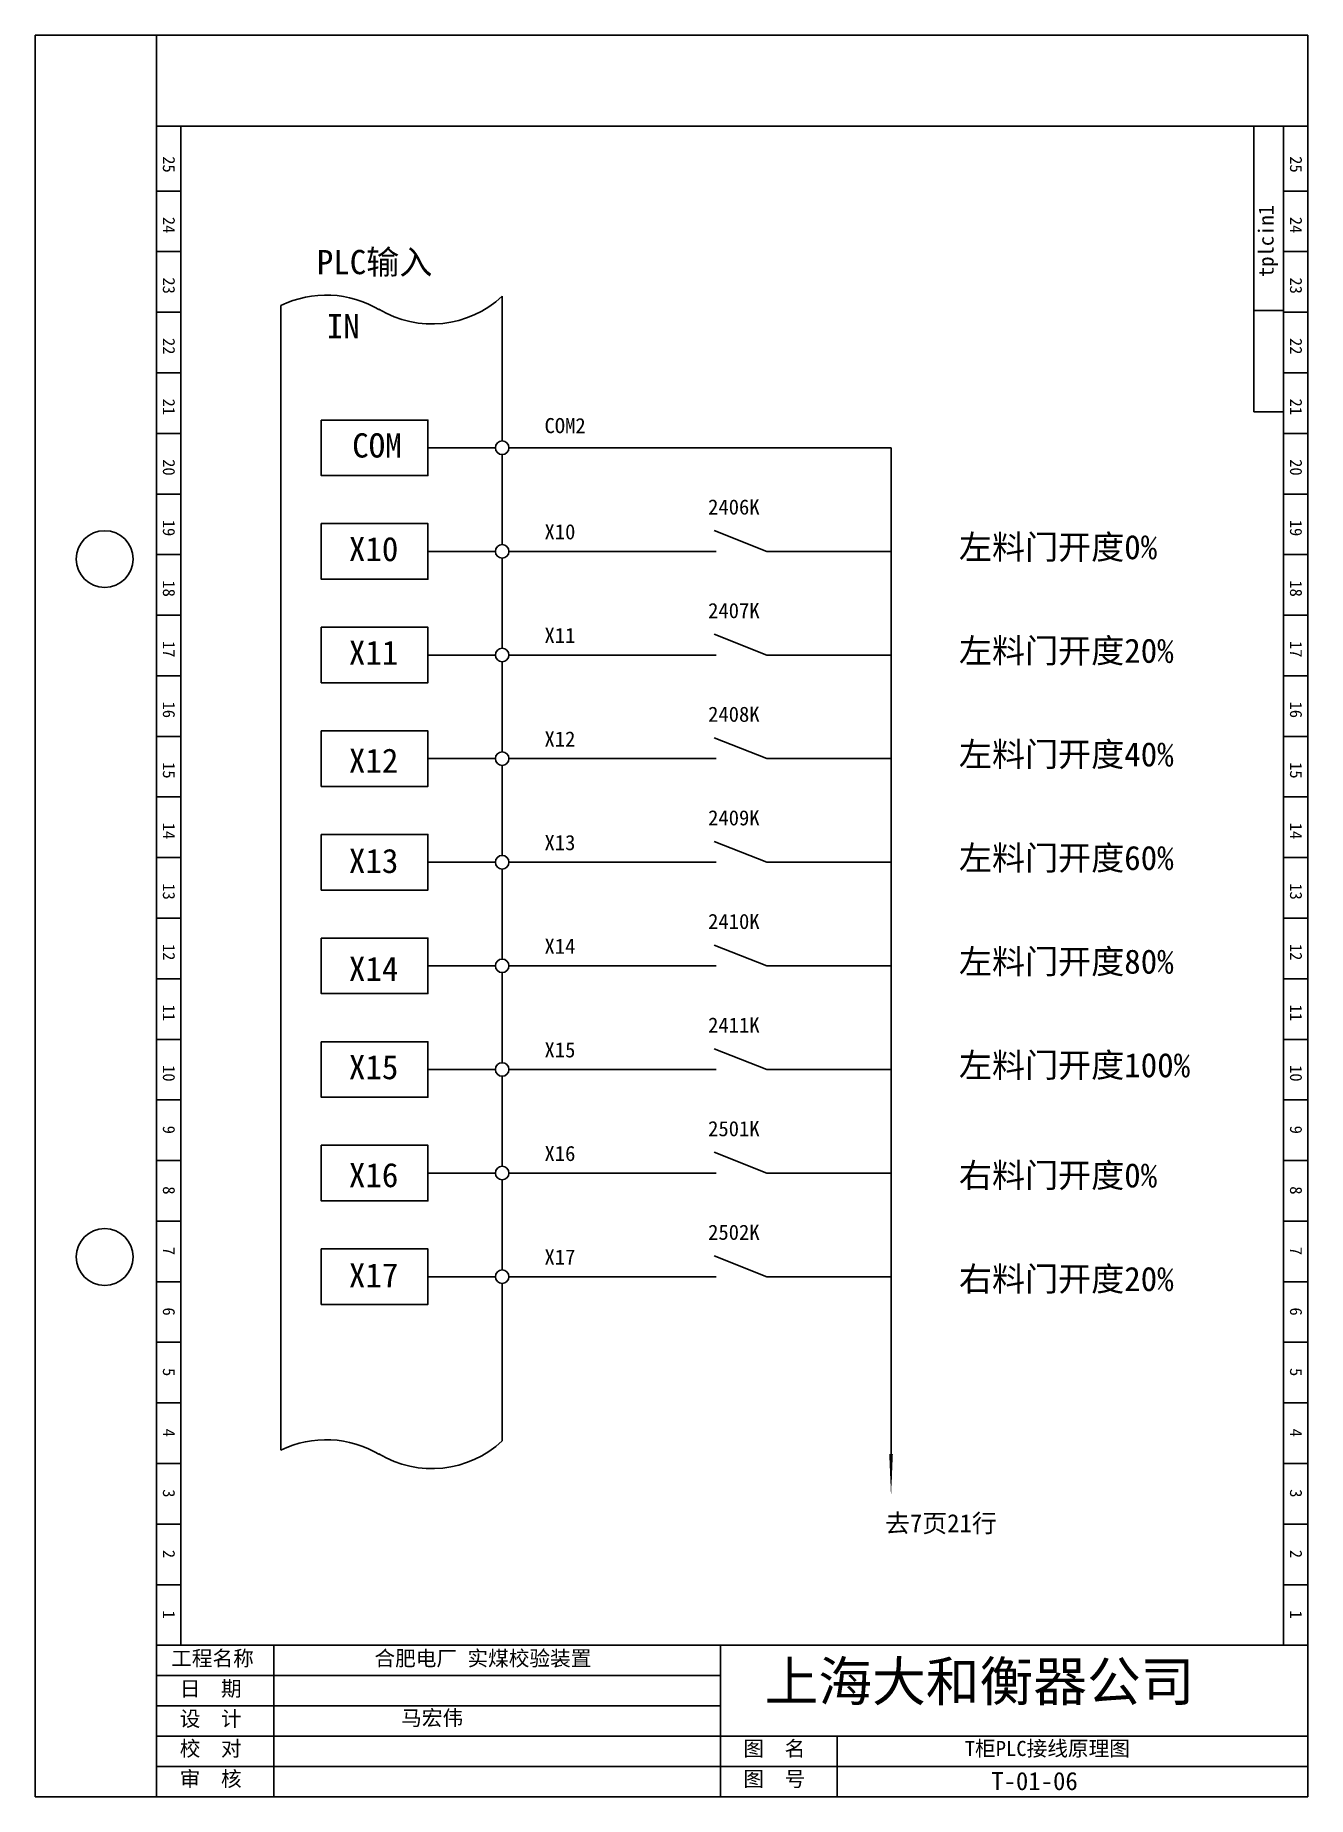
# Model space of a CAD drawing. Extents: x 370 to 580, y -51 to 240.
import ezdxf

# ---------------------------------------------------------------- set-up
doc = ezdxf.new("R2010")
doc.units = 0
doc.header["$LTSCALE"] = 0.5
doc.layers.get('0').update_dxf_attribs({"linetype": 'CONTINUOUS'})

# ---------------------------------------------------------------- blocks, each defined once
blk = doc.blocks.new('A$C1BE90A1B')
at = {"insert": (0.67, 3.86), "char_height": 2.5, "width": 44.7874, "attachment_point": 1}
blk.add_mtext('\\f宋体|b0|i0|c134|p2;T柜PLC接线原理图', dxfattribs=at)
blk = doc.blocks.new('A$C35205E1D')
at = {"insert": (0.21, 3.58), "char_height": 2.5, "width": 20.5327, "attachment_point": 1}
blk.add_mtext('\\f宋体|b0|i0|c134|p2;马宏伟', dxfattribs=at)

msp = doc.modelspace()

# ---------------------------------------------------------------- linework, layer by layer
for p, q in [((369.82, 239.81), (579.82, 239.81)), ((369.82, 239.81), (369.82, -50.91)), ((389.82, 239.81), (389.82, -50.91)), ((579.82, 239.81), (579.82, -50.91)), ((389.82, 224.81), (579.82, 224.81)), ((393.82, 224.81), (393.82, -25.91)), ((570.94, 224.81), (570.94, 177.67)), ((575.82, 224.81), (575.82, -25.91)), ((579.82, 224.81), (579.82, -25.91)), ((389.82, 214.09), (393.82, 214.09)), ((575.82, 214.09), (579.82, 214.09)), ((389.82, 204.09), (393.82, 204.09)), ((575.82, 204.09), (579.82, 204.09)), ((389.82, 194.09), (393.82, 194.09)), ((575.81, 194.35), (570.94, 194.35)), ((575.82, 194.09), (579.82, 194.09)), ((389.82, 184.09), (393.82, 184.09)), ((575.82, 184.09), (579.82, 184.09)), ((575.81, 177.67), (570.94, 177.67)), ((389.82, 174.09), (393.82, 174.09)), ((575.82, 174.09), (579.82, 174.09)), ((389.82, 164.09), (393.82, 164.09)), ((575.82, 164.09), (579.82, 164.09)), ((389.82, 154.09), (393.82, 154.09)), ((575.82, 154.09), (579.82, 154.09)), ((389.82, 144.09), (393.82, 144.09)), ((575.82, 144.09), (579.82, 144.09)), ((389.82, 134.09), (393.82, 134.09)), ((575.82, 134.09), (579.82, 134.09)), ((389.82, 124.09), (393.82, 124.09)), ((575.82, 124.09), (579.82, 124.09)), ((389.82, 114.09), (393.82, 114.09)), ((575.82, 114.09), (579.82, 114.09)), ((389.82, 104.09), (393.82, 104.09)), ((575.82, 104.09), (579.82, 104.09)), ((389.82, 94.09), (393.82, 94.09)), ((575.82, 94.09), (579.82, 94.09)), ((389.82, 84.09), (393.82, 84.09)), ((575.82, 84.09), (579.82, 84.09)), ((389.82, 74.09), (393.82, 74.09)), ((575.82, 74.09), (579.82, 74.09)), ((389.82, 64.09), (393.82, 64.09)), ((575.82, 64.09), (579.82, 64.09)), ((389.82, 54.09), (393.82, 54.09)), ((575.82, 54.09), (579.82, 54.09)), ((389.82, 44.09), (393.82, 44.09)), ((575.82, 44.09), (579.82, 44.09)), ((389.82, 34.09), (393.82, 34.09)), ((575.82, 34.09), (579.82, 34.09)), ((389.82, 24.09), (393.82, 24.09)), ((575.82, 24.09), (579.82, 24.09)), ((389.82, 14.09), (393.82, 14.09)), ((575.82, 14.09), (579.82, 14.09)), ((389.82, 4.09), (393.82, 4.09)), ((575.82, 4.09), (579.82, 4.09)), ((389.82, -5.91), (393.82, -5.91)), ((575.82, -5.91), (579.82, -5.91)), ((389.82, -15.91), (393.82, -15.91)), ((575.82, -15.91), (579.82, -15.91)), ((389.82, -25.91), (579.82, -25.91)), ((409.2, -25.91), (409.2, -50.91)), ((482.93, -25.91), (482.93, -50.91)), ((389.82, -30.91), (482.93, -30.91)), ((389.82, -35.91), (482.93, -35.91)), ((389.82, -40.91), (579.82, -40.91)), ((502.18, -40.91), (502.18, -50.91)), ((389.82, -45.91), (579.82, -45.91)), ((369.82, -50.91), (579.82, -50.91))]:
    msp.add_line(p, q)
at = {"ltscale": 0.5}
for p, q in [((434.63, 171.72), (445.76, 171.72)), ((447.99, 171.72), (511.05, 171.72)), ((511.05, 2.56), (511.05, 171.72)), ((511.05, 1.47), (511.05, 171.72)), ((481.85, 158.05), (490.53, 154.62)), ((434.63, 154.62), (445.76, 154.62)), ((447.99, 154.62), (482.2, 154.62)), ((490.53, 154.62), (511.05, 154.62)), ((481.85, 140.95), (490.53, 137.52)), ((434.63, 137.52), (445.76, 137.52)), ((447.99, 137.52), (482.2, 137.52)), ((490.53, 137.52), (511.05, 137.52)), ((481.85, 123.85), (490.53, 120.42)), ((434.63, 120.42), (445.76, 120.42)), ((447.99, 120.42), (482.2, 120.42)), ((490.53, 120.42), (511.05, 120.42)), ((481.85, 106.75), (490.53, 103.32)), ((434.63, 103.32), (445.76, 103.32)), ((447.99, 103.32), (482.2, 103.32)), ((490.53, 103.32), (511.05, 103.32)), ((481.85, 89.65), (490.53, 86.22)), ((434.63, 86.22), (445.76, 86.22)), ((447.99, 86.22), (482.2, 86.22)), ((490.53, 86.22), (511.05, 86.22)), ((481.85, 72.55), (490.53, 69.12)), ((434.63, 69.12), (445.76, 69.12)), ((447.99, 69.12), (482.2, 69.12)), ((490.53, 69.12), (511.05, 69.12)), ((481.85, 55.45), (490.53, 52.02)), ((434.63, 52.02), (445.76, 52.02)), ((447.99, 52.02), (482.2, 52.02)), ((490.53, 52.02), (511.05, 52.02)), ((481.85, 38.35), (490.53, 34.92)), ((434.63, 34.92), (445.76, 34.92)), ((447.99, 34.92), (482.2, 34.92)), ((490.53, 34.92), (511.05, 34.92))]:
    msp.add_line(p, q, dxfattribs=at)
for points in [[(410.37, 180.65), (410.37, 195.18)], [(446.88, 196.75), (446.88, 172.84)], [(410.37, 6.28), (410.37, 180.61)], [(446.88, 170.6), (446.88, 155.74)], [(446.88, 153.5), (446.88, 138.64)], [(446.88, 136.4), (446.88, 121.54)], [(446.88, 119.3), (446.88, 104.44)], [(446.88, 102.2), (446.88, 87.34)], [(446.88, 85.1), (446.88, 70.24)], [(446.88, 68), (446.88, 53.14)], [(446.88, 50.9), (446.88, 36.04)], [(446.88, 39.69), (446.88, 36.04)], [(446.88, 33.8), (446.88, 18.94)], [(446.88, 33.8), (446.88, 7.85)]]:
    msp.add_lwpolyline(points)
for points in [[(417.02, 176.3), (434.63, 176.3), (434.63, 167.13), (417.02, 167.13)], [(417.02, 159.2), (434.63, 159.2), (434.63, 150.03), (417.02, 150.03)], [(417.02, 142.1), (434.63, 142.1), (434.63, 132.93), (417.02, 132.93)], [(417.02, 125), (434.63, 125), (434.63, 115.83), (417.02, 115.83)], [(417.02, 107.9), (434.63, 107.9), (434.63, 98.73), (417.02, 98.73)], [(417.02, 90.8), (434.63, 90.8), (434.63, 81.63), (417.02, 81.63)], [(417.02, 73.7), (434.63, 73.7), (434.63, 64.53), (417.02, 64.53)], [(417.02, 56.6), (434.63, 56.6), (434.63, 47.43), (417.02, 47.43)], [(417.02, 39.5), (434.63, 39.5), (434.63, 30.33), (417.02, 30.33)]]:
    msp.add_lwpolyline(points, close=True)
msp.add_lwpolyline([(511.05, 5.65, 0.6, 0, 0), (511.05, -1.35, 0, 0, 0)], format="xyseb", dxfattribs=at)
for centre in [(446.88, 171.72), (446.88, 154.62), (446.88, 137.52), (446.88, 120.42), (446.88, 103.32), (446.88, 86.22), (446.88, 69.12), (446.88, 52.02), (446.88, 34.92)]:
    msp.add_circle(centre, 1.12, dxfattribs=at)
for centre in [(381.28, 153.36), (381.28, 38.17)]:
    msp.add_circle(centre, 4.68)
for centre, start, end in [((417.84, 180.04), 58.7064, 116.2668), ((435.29, 209.04), 238.7064, 313.3355), ((417.84, -8.87), 58.7064, 116.2668), ((435.29, 20.13), 238.7064, 313.3355)]:
    msp.add_arc(centre, 16.89, start, end, dxfattribs=at)

# ---------------------------------------------------------------- block references
for name, p in [('A$C35205E1D', (430, -40.23)), ('A$C1BE90A1B', (522.54, -45.55))]:
    msp.add_blockref(name, p, dxfattribs=at)

# ---------------------------------------------------------------- texts
at = {"char_height": 2, "width": 13.8727, "attachment_point": 1, "rotation": 270}
for s, insert in [('25', (392.89, 219.84)), ('25', (578.89, 219.84)), ('24', (392.89, 209.84)), ('24', (578.89, 209.84)), ('23', (392.89, 199.84)), ('23', (578.89, 199.84)), ('22', (392.89, 189.84)), ('22', (578.89, 189.84)), ('21', (392.89, 179.84)), ('21', (578.89, 179.84)), ('20', (392.89, 169.84)), ('20', (578.89, 169.84)), ('19', (392.89, 159.84)), ('19', (578.89, 159.84)), ('18', (392.89, 149.84)), ('18', (578.89, 149.84)), ('17', (392.89, 139.84)), ('17', (578.89, 139.84)), ('16', (392.89, 129.84)), ('16', (578.89, 129.84)), ('15', (392.89, 119.84)), ('15', (578.89, 119.84)), ('14', (392.89, 109.84)), ('14', (578.89, 109.84)), ('13', (392.89, 99.84)), ('13', (578.89, 99.84)), ('12', (392.89, 89.84)), ('12', (578.89, 89.84)), ('11', (392.89, 79.84)), ('11', (578.89, 79.84)), ('10', (392.89, 69.84)), ('10', (578.89, 69.84)), ('9', (392.89, 59.84)), ('9', (578.89, 59.84)), ('8', (392.89, 49.84)), ('8', (578.89, 49.84)), ('7', (392.89, 39.84)), ('7', (578.89, 39.84)), ('6', (392.89, 29.84)), ('6', (578.89, 29.84)), ('5', (392.89, 19.84)), ('5', (578.89, 19.84)), ('4', (392.89, 9.84)), ('4', (578.89, 9.84)), ('3', (392.89, -0.16)), ('3', (578.89, -0.16)), ('2', (392.89, -10.16)), ('2', (578.89, -10.16)), ('1', (392.89, -20.16)), ('1', (578.89, -20.16))]:
    msp.add_mtext(s, dxfattribs=dict(at, insert=insert))
at = {"ltscale": 0.5, "insert": (571.68, 199.89), "char_height": 2.5, "width": 19.7563, "attachment_point": 1, "rotation": 90}
msp.add_mtext('tplcin1', dxfattribs=at)
at = {"ltscale": 0.5, "attachment_point": 1}
for s, insert, char_height, width in [('\\f宋体|b0|i0|c134|p2;PLC输入', (416.28, 204.37), 4, 51.3886), ('\\f宋体|b0|i0|c134|p2;IN', (417.93, 193.79), 4, 51.3886), ('\\f宋体|b0|i0|c134|p2;COM', (422.13, 174.11), 4, 51.3886), ('\\f宋体|b0|i0|c134|p2;X10', (421.58, 157.01), 4, 51.3886), ('\\f宋体|b0|i0|c134|p2;左料门开度0%', (522.25, 157.33), 4, 51.3886), ('\\f宋体|b0|i0|c134|p2;X11', (421.58, 139.91), 4, 51.3886), ('\\f宋体|b0|i0|c134|p2;左料门开度20%', (522.25, 140.23), 4, 51.3886), ('\\f宋体|b0|i0|c134|p2;左料门开度40%', (522.25, 123.13), 4, 51.3886), ('\\f宋体|b0|i0|c134|p2;X12', (421.58, 122.09), 4, 51.3886), ('\\f宋体|b0|i0|c134|p2;X13', (421.58, 105.54), 4, 51.3886), ('\\f宋体|b0|i0|c134|p2;左料门开度60%', (522.25, 106.03), 4, 51.3886), ('\\f宋体|b0|i0|c134|p2;X14', (421.58, 87.72), 4, 51.3886), ('\\f宋体|b0|i0|c134|p2;左料门开度80%', (522.25, 88.93), 4, 51.3886), ('\\f宋体|b0|i0|c134|p2;X15', (421.58, 71.51), 4, 51.3886), ('\\f宋体|b0|i0|c134|p2;左料门开度100%', (522.25, 71.83), 4, 51.3886), ('\\f宋体|b0|i0|c134|p2;X16', (421.58, 53.69), 4, 51.3886), ('\\f宋体|b0|i0|c134|p2;右料门开度0%', (522.25, 53.65), 4, 51.3886), ('\\f宋体|b0|i0|c134|p2;X17', (421.58, 37.14), 4, 51.3886), ('\\f宋体|b0|i0|c134|p2;右料门开度20%', (522.25, 36.55), 4, 51.3886), ('\\f宋体|b0|i0|c134|p2;去7页21行', (510.08, -4.27), 3, 60.1047)]:
    msp.add_mtext(s, dxfattribs=dict(at, insert=insert, char_height=char_height, width=width))
at = {"attachment_point": 1}
for s, insert, char_height, width in [('COM2', (453.86, 176.63), 2.5, 13.8727), ('2406K', (480.86, 163.2), 2.5, 13.8727), ('X10', (453.86, 159.11), 2.5, 13.8727), ('2407K', (480.86, 146.1), 2.5, 13.8727), ('X11', (453.86, 142.01), 2.5, 13.8727), ('2408K', (480.86, 129), 2.5, 13.8727), ('X12', (453.86, 124.91), 2.5, 13.8727), ('2409K', (480.86, 111.9), 2.5, 13.8727), ('X13', (453.86, 107.81), 2.5, 13.8727), ('2410K', (480.86, 94.8), 2.5, 13.8727), ('X14', (453.86, 90.71), 2.5, 13.8727), ('2411K', (480.86, 77.7), 2.5, 13.8727), ('X15', (453.86, 73.61), 2.5, 13.8727), ('2501K', (480.86, 60.6), 2.5, 13.8727), ('X16', (453.86, 56.51), 2.5, 13.8727), ('2502K', (480.86, 43.5), 2.5, 13.8727), ('X17', (453.86, 39.41), 2.5, 13.8727), ('\\f宋体|b0|i0|c134|p2;工程名称', (392.25, -26.81), 2.5, 20.5327), ('\\f宋体|b0|i0|c134|p2;合肥电厂 实煤校验装置', (425.8, -26.81), 2.5, 44.7874), ('\\f宋体|b0|i0|c134|p2;上海大和衡器公司', (490.19, -28.62), 6.5, 127.4816), ('\\f宋体|b0|i0|c134|p2;日  期', (393.66, -31.81), 2.5, 20.5327), ('\\f宋体|b0|i0|c134|p2;设  计', (393.66, -36.78), 2.5, 20.5327), ('\\f宋体|b0|i0|c134|p2;校  对', (393.66, -41.71), 2.5, 20.5327), ('\\f宋体|b0|i0|c134|p2;图  名', (486.67, -41.71), 2.5, 20.5327), ('\\f宋体|b0|i0|c134|p2;审  核', (393.66, -46.71), 2.5, 20.5327), ('\\f宋体|b0|i0|c134|p2;图  号', (486.67, -46.71), 2.5, 20.5327), ('T-01-06', (527.58, -46.82), 3, 13.8727)]:
    msp.add_mtext(s, dxfattribs=dict(at, insert=insert, char_height=char_height, width=width))

doc.saveas('drawing.dxf')
